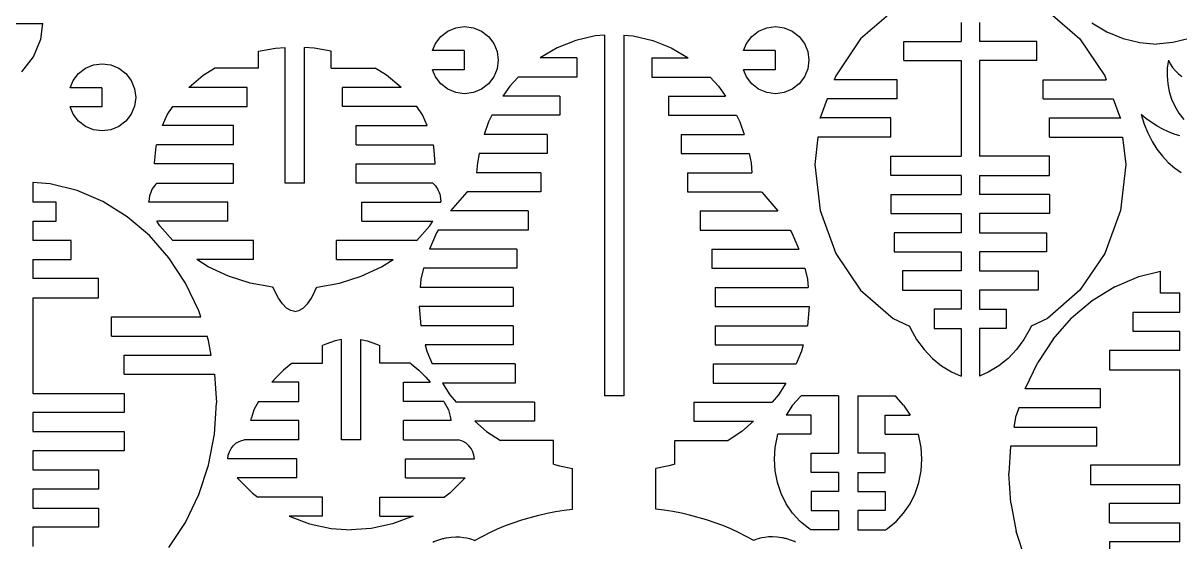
# Model space of a CAD drawing. Header units: inches. Extents: x -293 to 209, y -165 to 155.
# Drawn here: x -117.9 to 63.4, y -52.8 to 28.6 of the extents above; entities that cross this region are included whole.
import ezdxf

# ---------------------------------------------------------------- set-up
doc = ezdxf.new("R2010")
doc.units = ezdxf.units.IN
doc.header["$MEASUREMENT"] = 0

msp = doc.modelspace()

# ---------------------------------------------------------------- linework, layer by layer
for p, q in [((18.42, 30.55), (13.34, 26.12)), ((42.62, 30.55), (47.7, 26.12)), ((-122.35, 28.56), (-114.79, 28.56)), ((-115.11, 26.1), (-114.79, 28.56)), ((-52.43, 26.51), (-51.34, 27.35)), ((-51.34, 27.35), (-50.07, 27.87)), ((-50.07, 27.87), (-48.71, 28.05)), ((-48.71, 28.05), (-47.34, 27.87)), ((-47.34, 27.87), (-46.08, 27.35)), ((-46.08, 27.35), (-44.99, 26.51)), ((-3.73, 26.51), (-2.64, 27.35)), ((-2.64, 27.35), (-1.37, 27.87)), ((-1.37, 27.87), (-0.01, 28.05)), ((-0.01, 28.05), (1.36, 27.87)), ((1.36, 27.87), (2.62, 27.35)), ((2.62, 27.35), (3.71, 26.51)), ((29.09, 28.71), (29.09, 25.71)), ((31.95, 28.71), (31.95, 25.71)), ((49.57, 28.63), (51.94, 27.21)), ((51.94, 27.21), (54.46, 26.17)), ((-116.26, 23.33), (-115.11, 26.1)), ((-53.73, 24.29), (-53.26, 25.42)), ((-53.26, 25.42), (-52.43, 26.51)), ((-44.99, 26.51), (-44.15, 25.42)), ((-44.15, 25.42), (-43.63, 24.15)), ((-31.31, 25.88), (-34.22, 24.71)), ((-28.27, 26.6), (-31.31, 25.88)), ((-26.78, 26.71), (-28.27, 26.6)), ((-26.78, 26.71), (-26.78, -29.87)), ((-23.78, 26.71), (-23.78, -29.87)), ((-23.78, 26.71), (-22.28, 26.6)), ((-22.28, 26.6), (-19.24, 25.88)), ((-19.24, 25.88), (-16.33, 24.71)), ((-5.03, 24.29), (-4.56, 25.42)), ((-4.56, 25.42), (-3.73, 26.51)), ((3.71, 26.51), (4.55, 25.42)), ((4.55, 25.42), (5.07, 24.15)), ((13.34, 26.12), (9.44, 20.35)), ((20.09, 22.71), (20.09, 25.71)), ((20.09, 25.71), (29.09, 25.71)), ((40.95, 25.71), (31.95, 25.71)), ((40.95, 22.71), (40.95, 25.71)), ((47.7, 26.12), (51.6, 20.35)), ((54.46, 26.17), (57.09, 25.54)), ((57.09, 25.54), (59.68, 25.32)), ((62.27, 25.54), (59.68, 25.32)), ((64.9, 26.17), (62.27, 25.54)), ((-81.01, 24.21), (-78.36, 24.69)), ((-81.01, 21.52), (-81.01, 24.21)), ((-78.36, 24.69), (-76.81, 24.78)), ((-76.81, 3.52), (-76.81, 24.78)), ((-73.81, 3.52), (-73.81, 24.78)), ((-72.27, 24.69), (-73.81, 24.78)), ((-69.61, 24.21), (-72.27, 24.69)), ((-69.61, 21.52), (-69.61, 24.21)), ((-48.77, 24.29), (-53.73, 24.29)), ((-48.77, 24.29), (-48.77, 21.29)), ((-43.63, 24.15), (-43.45, 22.79)), ((-34.22, 24.71), (-36.88, 23.14)), ((-16.33, 24.71), (-13.67, 23.14)), ((-0.07, 24.29), (-5.03, 24.29)), ((-0.07, 24.29), (-0.07, 21.29)), ((5.07, 24.15), (5.25, 22.79)), ((-118.08, 20.95), (-116.26, 23.33)), ((-108.14, 21.51), (-106.87, 22.03)), ((-106.87, 22.03), (-105.51, 22.21)), ((-105.51, 22.21), (-104.15, 22.03)), ((-104.15, 22.03), (-102.88, 21.51)), ((-43.45, 22.79), (-43.63, 21.43)), ((-31.15, 23.14), (-36.88, 23.14)), ((-31.15, 23.14), (-31.15, 20.14)), ((-19.4, 23.14), (-13.67, 23.14)), ((-19.4, 23.14), (-19.4, 20.14)), ((5.25, 22.79), (5.07, 21.43)), ((20.09, 22.71), (29.09, 22.71)), ((29.09, 22.71), (29.09, 7.72)), ((31.95, 22.71), (31.95, 7.72)), ((40.95, 22.71), (31.95, 22.71)), ((61.57, 22.8), (61.4, 21.56)), ((61.57, 22.8), (61.87, 22.21)), ((61.87, 22.21), (62.23, 21.65)), ((-110.06, 19.58), (-109.23, 20.67)), ((-109.23, 20.67), (-108.14, 21.51)), ((-102.88, 21.51), (-101.79, 20.67)), ((-101.79, 20.67), (-100.95, 19.58)), ((-91.9, 18.57), (-89.67, 20.42)), ((-89.67, 20.42), (-87.89, 21.52)), ((-81.01, 21.52), (-87.89, 21.52)), ((-69.61, 21.52), (-62.73, 21.52)), ((-60.96, 20.42), (-62.73, 21.52)), ((-58.73, 18.57), (-60.96, 20.42)), ((-53.26, 20.16), (-53.73, 21.29)), ((-48.77, 21.29), (-53.73, 21.29)), ((-52.43, 19.07), (-53.26, 20.16)), ((-44.15, 20.16), (-44.99, 19.07)), ((-43.63, 21.43), (-44.15, 20.16)), ((-40.31, 20.14), (-41.63, 18.73)), ((-31.15, 20.14), (-40.31, 20.14)), ((-19.4, 20.14), (-10.24, 20.14)), ((-10.24, 20.14), (-8.92, 18.73)), ((-4.56, 20.16), (-5.03, 21.29)), ((-0.07, 21.29), (-5.03, 21.29)), ((-3.73, 19.07), (-4.56, 20.16)), ((4.55, 20.16), (3.71, 19.07)), ((5.07, 21.43), (4.55, 20.16)), ((9.44, 20.35), (9.21, 19.72)), ((51.6, 20.35), (51.83, 19.72)), ((61.4, 21.56), (61.36, 20.32)), ((61.36, 20.32), (61.47, 19.08)), ((62.23, 21.65), (62.66, 21.13)), ((62.66, 21.13), (62.79, 21.01)), ((62.79, 21.01), (62.87, 20.92)), ((62.87, 20.92), (63.15, 20.64)), ((63.15, 20.64), (63.69, 20.2)), ((-110.53, 18.45), (-110.06, 19.58)), ((-105.57, 18.45), (-110.53, 18.45)), ((-105.57, 18.45), (-105.57, 15.45)), ((-100.95, 19.58), (-100.43, 18.31)), ((-100.43, 18.31), (-100.25, 16.95)), ((-91.95, 18.52), (-91.9, 18.57)), ((-82.8, 18.52), (-91.95, 18.52)), ((-82.8, 15.52), (-82.8, 18.52)), ((-67.83, 15.52), (-67.83, 18.52)), ((-58.68, 18.52), (-67.83, 18.52)), ((-58.68, 18.52), (-58.73, 18.57)), ((-51.34, 18.23), (-52.43, 19.07)), ((-50.07, 17.71), (-51.34, 18.23)), ((-46.08, 18.23), (-47.34, 17.71)), ((-44.99, 19.07), (-46.08, 18.23)), ((-41.63, 18.73), (-42.73, 17.14)), ((-8.92, 18.73), (-7.83, 17.14)), ((-2.64, 18.23), (-3.73, 19.07)), ((-1.37, 17.71), (-2.64, 18.23)), ((2.62, 18.23), (1.36, 17.71)), ((3.71, 19.07), (2.62, 18.23)), ((19.09, 19.72), (9.21, 19.72)), ((19.09, 16.72), (19.09, 19.72)), ((41.95, 16.72), (41.95, 19.72)), ((41.95, 19.72), (51.83, 19.72)), ((61.47, 19.08), (61.71, 17.87)), ((-100.25, 16.95), (-100.43, 15.59)), ((-48.71, 17.53), (-50.07, 17.71)), ((-47.34, 17.71), (-48.71, 17.53)), ((-33.78, 17.14), (-42.73, 17.14)), ((-33.78, 17.14), (-33.78, 14.14)), ((-16.78, 17.14), (-7.83, 17.14)), ((-16.78, 17.14), (-16.78, 14.14)), ((-0.01, 17.53), (-1.37, 17.71)), ((1.36, 17.71), (-0.01, 17.53)), ((8.11, 16.72), (7.02, 13.72)), ((19.09, 16.72), (8.11, 16.72)), ((41.95, 16.72), (52.93, 16.72)), ((52.93, 16.72), (54.02, 13.72)), ((61.71, 17.87), (62.08, 16.69)), ((62.08, 16.69), (62.59, 15.56)), ((-110.06, 14.32), (-110.53, 15.45)), ((-105.57, 15.45), (-110.53, 15.45)), ((-100.43, 15.59), (-100.95, 14.32)), ((-95.3, 14.2), (-94.43, 15.52)), ((-94.43, 15.52), (-82.8, 15.52)), ((-56.2, 15.52), (-67.83, 15.52)), ((-55.33, 14.2), (-56.2, 15.52)), ((62.59, 15.56), (63.22, 14.48)), ((-109.23, 13.23), (-110.06, 14.32)), ((-108.14, 12.39), (-109.23, 13.23)), ((-101.79, 13.23), (-102.88, 12.39)), ((-100.95, 14.32), (-101.79, 13.23)), ((-96.06, 12.52), (-95.3, 14.2)), ((-54.57, 12.52), (-55.33, 14.2)), ((-44.98, 13.1), (-45.65, 11.14)), ((-44.45, 14.14), (-44.98, 13.1)), ((-33.78, 14.14), (-44.45, 14.14)), ((-16.78, 14.14), (-6.1, 14.14)), ((-6.1, 14.14), (-5.57, 13.1)), ((-5.57, 13.1), (-4.9, 11.14)), ((7.02, 13.72), (6.99, 13.62)), ((7.02, 13.72), (6.99, 13.72)), ((18.09, 13.72), (7.02, 13.72)), ((18.09, 10.72), (18.09, 13.72)), ((42.95, 10.72), (42.95, 13.72)), ((42.95, 13.72), (54.02, 13.72)), ((54.02, 13.72), (54.05, 13.62)), ((54.02, 13.72), (54.05, 13.72)), ((57.3, 14.24), (57.77, 12.77)), ((58.11, 13.59), (57.3, 14.24)), ((57.77, 12.77), (58.34, 11.37)), ((58.95, 13), (58.11, 13.59)), ((59.81, 12.46), (58.95, 13)), ((63.22, 14.48), (63.98, 13.47)), ((-106.87, 11.87), (-108.14, 12.39)), ((-105.51, 11.69), (-106.87, 11.87)), ((-104.15, 11.87), (-105.51, 11.69)), ((-102.88, 12.39), (-104.15, 11.87)), ((-84.91, 12.52), (-96.06, 12.52)), ((-84.91, 9.52), (-84.91, 12.52)), ((-65.71, 12.52), (-54.57, 12.52)), ((-65.71, 9.52), (-65.71, 12.52)), ((-35.78, 11.14), (-45.65, 11.14)), ((-35.78, 11.14), (-35.78, 8.14)), ((-14.78, 11.14), (-4.9, 11.14)), ((-14.78, 11.14), (-14.78, 8.14)), ((58.34, 11.37), (59.02, 10.05)), ((60.68, 11.99), (59.81, 12.46)), ((61.57, 11.57), (60.68, 11.99)), ((62.47, 11.2), (61.57, 11.57)), ((63.38, 10.9), (62.47, 11.2)), ((-97.29, 6.62), (-97.07, 9.22)), ((-97.07, 9.22), (-96.99, 9.52)), ((-84.91, 9.52), (-96.99, 9.52)), ((-65.71, 9.52), (-53.64, 9.52)), ((-53.56, 9.22), (-53.64, 9.52)), ((-53.33, 6.62), (-53.56, 9.22)), ((6.65, 10.72), (6.15, 6.41)), ((18.09, 10.72), (6.65, 10.72)), ((42.95, 10.72), (54.39, 10.72)), ((54.39, 10.72), (54.89, 6.41)), ((59.02, 10.05), (59.77, 8.84)), ((-46.43, 8.14), (-46.72, 6.68)), ((-35.78, 8.14), (-46.43, 8.14)), ((-14.78, 8.14), (-4.12, 8.14)), ((-4.12, 8.14), (-3.83, 6.68)), ((18.09, 4.72), (18.09, 7.72)), ((18.09, 7.72), (29.09, 7.72)), ((42.95, 7.72), (31.95, 7.72)), ((42.95, 4.72), (42.95, 7.72)), ((59.77, 8.84), (60.62, 7.73)), ((60.62, 7.73), (61.53, 6.74)), ((-97.29, 6.52), (-97.29, 6.62)), ((-84.91, 6.52), (-97.29, 6.52)), ((-84.91, 3.52), (-84.91, 6.52)), ((-65.71, 6.52), (-53.33, 6.52)), ((-65.71, 3.52), (-65.71, 6.52)), ((-53.33, 6.52), (-53.33, 6.62)), ((-46.72, 6.68), (-46.83, 5.14)), ((-3.83, 6.68), (-3.73, 5.14)), ((6.15, 6.41), (6.99, -0.81)), ((54.89, 6.41), (54.05, -0.81)), ((61.53, 6.74), (62.51, 5.88)), ((62.51, 5.88), (63.55, 5.16)), ((-36.78, 5.14), (-46.83, 5.14)), ((-36.78, 5.14), (-36.78, 2.14)), ((-13.78, 5.14), (-3.73, 5.14)), ((-13.78, 5.14), (-13.78, 2.14)), ((29.09, 4.72), (18.09, 4.72)), ((29.09, 4.72), (29.09, 1.72)), ((31.95, 4.72), (31.95, 1.72)), ((31.95, 4.72), (42.95, 4.72)), ((-116.4, 3.6), (-116.4, 0.52)), ((-113.68, 3.38), (-116.4, 3.6)), ((-109.45, 2.33), (-113.68, 3.38)), ((-105.38, 0.6), (-109.45, 2.33)), ((-97.91, 2.05), (-98, 1.77)), ((-97.79, 2.32), (-97.91, 2.05)), ((-97.65, 2.58), (-97.79, 2.32)), ((-97.5, 2.84), (-97.65, 2.58)), ((-97.33, 3.08), (-97.5, 2.84)), ((-97.14, 3.3), (-97.33, 3.08)), ((-96.94, 3.52), (-97.14, 3.3)), ((-96.94, 3.52), (-84.91, 3.52)), ((-73.81, 3.52), (-76.81, 3.52)), ((-53.69, 3.52), (-65.71, 3.52)), ((-53.69, 3.52), (-53.49, 3.3)), ((-53.49, 3.3), (-53.3, 3.08)), ((-53.3, 3.08), (-53.13, 2.84)), ((-53.13, 2.84), (-52.98, 2.58)), ((-52.98, 2.58), (-52.84, 2.32)), ((-52.84, 2.32), (-52.72, 2.05)), ((-52.72, 2.05), (-52.62, 1.77)), ((-48.39, 2.07), (-50.92, -0.86)), ((-48.31, 2.14), (-48.39, 2.07)), ((-36.78, 2.14), (-48.31, 2.14)), ((-13.78, 2.14), (-2.24, 2.14)), ((-2.24, 2.14), (-2.16, 2.07)), ((-2.16, 2.07), (0.37, -0.86)), ((-112.71, 0.52), (-116.4, 0.52)), ((-112.71, -2.48), (-112.71, 0.52)), ((-101.58, -1.77), (-105.38, 0.6)), ((-98.08, 1.49), (-98.2, 0.61)), ((-98.2, 0.52), (-98.2, 0.61)), ((-85.81, 0.52), (-98.2, 0.52)), ((-98, 1.77), (-98.08, 1.49)), ((-85.81, -2.48), (-85.81, 0.52)), ((-64.81, 0.52), (-52.43, 0.52)), ((-64.81, -2.48), (-64.81, 0.52)), ((-52.62, 1.77), (-52.55, 1.49)), ((-52.55, 1.49), (-52.43, 0.61)), ((-52.43, 0.52), (-52.43, 0.61)), ((18.09, 1.72), (29.09, 1.72)), ((18.09, 1.72), (18.09, -1.28)), ((42.95, 1.72), (31.95, 1.72)), ((42.95, 1.72), (42.95, -1.28)), ((-98.11, -4.74), (-101.58, -1.77)), ((-38.78, -0.86), (-50.92, -0.86)), ((-38.78, -0.86), (-38.78, -3.86)), ((-11.78, -0.86), (-11.78, -3.86)), ((-11.78, -0.86), (0.37, -0.86)), ((6.99, -0.81), (9.44, -7.54)), ((18.09, -1.28), (29.09, -1.28)), ((29.09, -1.28), (29.09, -4.28)), ((31.95, -1.28), (31.95, -4.28)), ((42.95, -1.28), (31.95, -1.28)), ((54.05, -0.81), (51.6, -7.54)), ((-116.4, -2.48), (-112.71, -2.48)), ((-116.4, -2.48), (-116.4, -5.48)), ((-96.47, -3.18), (-96.92, -2.48)), ((-85.81, -2.48), (-96.92, -2.48)), ((-94.45, -5.48), (-96.47, -3.18)), ((-64.81, -2.48), (-53.71, -2.48)), ((-56.18, -5.48), (-54.16, -3.18)), ((-54.16, -3.18), (-53.71, -2.48)), ((-95.04, -8.24), (-98.11, -4.74)), ((-53.12, -4.3), (-54.22, -6.86)), ((-52.84, -3.86), (-53.12, -4.3)), ((-38.78, -3.86), (-52.84, -3.86)), ((-11.78, -3.86), (2.29, -3.86)), ((2.29, -3.86), (2.56, -4.3)), ((2.56, -4.3), (3.67, -6.86)), ((29.09, -4.28), (18.59, -4.28)), ((18.59, -4.28), (18.59, -7.28)), ((31.95, -4.28), (42.45, -4.28)), ((42.45, -4.28), (42.45, -7.28)), ((-110.36, -5.48), (-116.4, -5.48)), ((-110.36, -8.48), (-110.36, -5.48)), ((-81.81, -5.48), (-94.45, -5.48)), ((-81.81, -8.48), (-81.81, -5.48)), ((-68.81, -8.48), (-68.81, -5.48)), ((-56.18, -5.48), (-68.81, -5.48)), ((-40.55, -6.86), (-54.22, -6.86)), ((-40.55, -6.86), (-40.55, -9.86)), ((-10, -6.86), (-10, -9.86)), ((-10, -6.86), (3.67, -6.86)), ((-116.4, -8.48), (-110.36, -8.48)), ((-116.4, -8.48), (-116.4, -11.48)), ((-92.45, -12.2), (-95.04, -8.24)), ((-88.88, -9.64), (-90.7, -8.48)), ((-81.81, -8.48), (-90.7, -8.48)), ((-68.81, -8.48), (-59.93, -8.48)), ((-61.75, -9.64), (-59.93, -8.48)), ((9.44, -7.54), (13.34, -13.31)), ((18.59, -7.28), (29.09, -7.28)), ((29.09, -7.28), (29.09, -10.28)), ((31.95, -7.28), (31.95, -10.28)), ((42.45, -7.28), (31.95, -7.28)), ((51.6, -7.54), (47.7, -13.31)), ((-85.71, -11.11), (-88.88, -9.64)), ((-64.92, -11.11), (-61.75, -9.64)), ((-55.15, -9.86), (-55.58, -11.56)), ((-40.55, -9.86), (-55.15, -9.86)), ((-10, -9.86), (4.6, -9.86)), ((4.6, -9.86), (5.03, -11.56)), ((29.09, -10.28), (19.9, -10.28)), ((19.9, -10.28), (19.9, -13.28)), ((31.95, -10.28), (41.14, -10.28)), ((41.14, -10.28), (41.14, -13.28)), ((56.96, -11.14), (60.35, -10.3)), ((60.35, -13.76), (60.35, -10.3)), ((-106.06, -11.48), (-116.4, -11.48)), ((-106.06, -14.48), (-106.06, -11.48)), ((-90.37, -16.54), (-92.45, -12.2)), ((-82.33, -12.19), (-85.71, -11.11)), ((-78.81, -12.84), (-82.33, -12.19)), ((-71.82, -12.84), (-68.3, -12.19)), ((-68.3, -12.19), (-64.92, -11.11)), ((-55.58, -11.56), (-55.69, -12.86)), ((5.03, -11.56), (5.13, -12.86)), ((53.17, -12.75), (56.96, -11.14)), ((-116.4, -14.48), (-116.4, -29.48)), ((-116.4, -14.48), (-106.06, -14.48)), ((-78.69, -12.85), (-78.81, -12.84)), ((-78.46, -13.45), (-78.69, -12.85)), ((-77.9, -14.56), (-78.46, -13.45)), ((-72.73, -14.56), (-72.17, -13.45)), ((-72.17, -13.45), (-71.93, -12.85)), ((-71.93, -12.85), (-71.82, -12.84)), ((-41.12, -12.86), (-55.69, -12.86)), ((-41.12, -12.86), (-41.12, -15.86)), ((-9.43, -12.86), (5.13, -12.86)), ((-9.43, -12.86), (-9.43, -15.86)), ((13.34, -13.31), (18.42, -17.74)), ((19.9, -13.28), (29.09, -13.28)), ((29.09, -13.28), (29.09, -16.28)), ((31.95, -13.28), (31.95, -16.28)), ((41.14, -13.28), (31.95, -13.28)), ((47.7, -13.31), (42.62, -17.74)), ((53.17, -12.75), (49.61, -14.95)), ((63.35, -13.76), (60.35, -13.76)), ((63.35, -16.76), (63.35, -13.76)), ((-77.27, -15.45), (-77.9, -14.56)), ((-76.61, -16.09), (-77.27, -15.45)), ((-75.92, -16.49), (-76.61, -16.09)), ((-74.71, -16.49), (-74.02, -16.09)), ((-74.02, -16.09), (-73.35, -15.45)), ((-73.35, -15.45), (-72.73, -14.56)), ((-55.85, -15.86), (-55.58, -18.86)), ((-41.12, -15.86), (-55.85, -15.86)), ((-9.43, -15.86), (5.3, -15.86)), ((5.3, -15.86), (5.03, -18.86)), ((29.09, -16.28), (24.89, -16.28)), ((24.89, -16.28), (24.89, -19.28)), ((31.95, -16.28), (36.15, -16.28)), ((36.15, -16.28), (36.15, -19.28)), ((49.61, -14.95), (46.37, -17.7)), ((-104.06, -20.48), (-104.06, -17.48)), ((-104.06, -17.48), (-90.06, -17.48)), ((-90.06, -17.48), (-90.37, -16.54)), ((-75.31, -16.62), (-75.92, -16.49)), ((-75.31, -16.62), (-74.71, -16.49)), ((18.42, -17.74), (20.98, -18.95)), ((42.62, -17.74), (40.06, -18.95)), ((43.51, -20.95), (46.37, -17.7)), ((56.05, -16.76), (63.35, -16.76)), ((56.05, -19.76), (56.05, -16.76)), ((-41.12, -18.86), (-55.58, -18.86)), ((-41.12, -18.86), (-41.12, -21.86)), ((-9.43, -18.86), (-9.43, -21.86)), ((-9.43, -18.86), (5.03, -18.86)), ((20.98, -18.95), (21.14, -19.31)), ((21.14, -19.31), (22.12, -21.04)), ((24.89, -19.28), (29.09, -19.28)), ((29.09, -19.28), (29.09, -26.77)), ((31.95, -19.28), (31.95, -26.77)), ((36.15, -19.28), (31.95, -19.28)), ((39.9, -19.31), (38.92, -21.04)), ((40.06, -18.95), (39.9, -19.31)), ((63.35, -19.76), (56.05, -19.76)), ((63.35, -22.76), (63.35, -19.76)), ((-104.06, -20.48), (-89.08, -20.48)), ((-88.85, -21.18), (-89.08, -20.48)), ((-88.41, -23.48), (-88.85, -21.18)), ((-69, -21.26), (-70.48, -21.76)), ((-68, -21.01), (-69, -21.26)), ((-68, -36.74), (-68, -21.01)), ((-65, -36.74), (-65, -21.01)), ((-65, -21.01), (-64, -21.26)), ((-64, -21.26), (-62.52, -21.76)), ((22.12, -21.04), (23.28, -22.61)), ((38.92, -21.04), (37.76, -22.61)), ((43.51, -20.95), (41.09, -24.63)), ((-102.06, -26.48), (-102.06, -23.48)), ((-102.06, -23.48), (-88.41, -23.48)), ((-70.48, -21.76), (-71, -21.98)), ((-71, -24.74), (-71, -21.98)), ((-62.52, -21.76), (-62, -21.98)), ((-62, -24.74), (-62, -21.98)), ((-41.12, -21.86), (-54.9, -21.86)), ((-54.9, -21.86), (-54.65, -22.84)), ((-54.65, -22.84), (-53.78, -24.86)), ((-9.43, -21.86), (4.34, -21.86)), ((4.1, -22.84), (3.23, -24.86)), ((4.34, -21.86), (4.1, -22.84)), ((23.28, -22.61), (24.6, -24)), ((37.76, -22.61), (36.45, -24)), ((63.35, -22.76), (52.35, -22.76)), ((52.35, -22.76), (52.35, -25.76)), ((-75.9, -24.83), (-77.09, -25.84)), ((-75.78, -24.74), (-75.9, -24.83)), ((-75.78, -24.74), (-71, -24.74)), ((-57.22, -24.74), (-62, -24.74)), ((-57.22, -24.74), (-57.09, -24.83)), ((-57.09, -24.83), (-55.9, -25.84)), ((-40.78, -24.86), (-53.78, -24.86)), ((-40.78, -24.86), (-40.78, -27.86)), ((-9.78, -24.86), (3.23, -24.86)), ((-9.78, -24.86), (-9.78, -27.86)), ((24.6, -24), (26.04, -25.17)), ((26.04, -25.17), (27.6, -26.12)), ((35, -25.17), (33.44, -26.12)), ((36.45, -24), (35, -25.17)), ((39.11, -28.76), (41.09, -24.63)), ((-102.06, -26.48), (-87.9, -26.48)), ((-87.9, -26.48), (-87.62, -30.95)), ((-78.21, -26.94), (-78.9, -27.74)), ((-77.09, -25.84), (-78.21, -26.94)), ((-55.9, -25.84), (-54.79, -26.94)), ((-54.79, -26.94), (-54.1, -27.74)), ((27.6, -26.12), (29.09, -26.77)), ((33.44, -26.12), (31.95, -26.77)), ((52.35, -25.76), (63.35, -25.76)), ((63.35, -40.76), (63.35, -25.76)), ((-74.7, -27.74), (-78.9, -27.74)), ((-74.7, -30.74), (-74.7, -27.74)), ((-58.3, -27.74), (-54.1, -27.74)), ((-58.3, -30.74), (-58.3, -27.74)), ((-52.19, -27.86), (-51.02, -29.72)), ((-40.78, -27.86), (-52.19, -27.86)), ((-9.78, -27.86), (1.64, -27.86)), ((1.64, -27.86), (0.46, -29.72)), ((50.95, -28.76), (39.11, -28.76)), ((50.95, -31.76), (50.95, -28.76)), ((-116.4, -29.48), (-102.06, -29.48)), ((-102.06, -29.48), (-102.06, -32.48)), ((-81.02, -30.74), (-81.73, -32.08)), ((-81.02, -30.74), (-74.7, -30.74)), ((-51.97, -30.74), (-58.3, -30.74)), ((-51.97, -30.74), (-51.26, -32.08)), ((-51.02, -29.72), (-50.04, -30.86)), ((-23.78, -29.87), (-26.78, -29.87)), ((0.46, -29.72), (-0.51, -30.86)), ((2.69, -31.32), (3.87, -30.02)), ((3.87, -30.02), (4.05, -29.87)), ((9.88, -29.87), (4.05, -29.87)), ((9.88, -29.87), (9.88, -38.88)), ((12.88, -29.87), (18.72, -29.87)), ((12.88, -29.87), (12.88, -38.88)), ((18.89, -30.02), (18.72, -29.87)), ((20.08, -31.32), (18.89, -30.02)), ((-116.4, -32.48), (-116.4, -35.48)), ((-102.06, -32.48), (-116.4, -32.48)), ((-87.93, -35.89), (-87.62, -30.95)), ((-81.73, -32.08), (-82.1, -33.31)), ((-51.26, -32.08), (-50.9, -33.31)), ((-37.78, -30.86), (-50.04, -30.86)), ((-37.78, -30.86), (-37.78, -33.86)), ((-12.78, -30.86), (-0.51, -30.86)), ((-12.78, -30.86), (-12.78, -33.86)), ((2.69, -31.32), (1.69, -32.87)), ((20.08, -31.32), (21.08, -32.87)), ((38.13, -31.76), (37.73, -32.97)), ((50.95, -31.76), (38.13, -31.76)), ((-82.2, -33.74), (-82.16, -33.54)), ((-74.7, -33.74), (-82.2, -33.74)), ((-82.16, -33.54), (-82.1, -33.31)), ((-74.7, -36.74), (-74.7, -33.74)), ((-58.3, -36.74), (-58.3, -33.74)), ((-50.8, -33.74), (-58.3, -33.74)), ((-50.83, -33.54), (-50.9, -33.31)), ((-50.8, -33.74), (-50.83, -33.54)), ((-37.78, -33.86), (-47.13, -33.86)), ((-47.13, -33.86), (-45.29, -35.45)), ((-12.78, -33.86), (-3.43, -33.86)), ((-3.43, -33.86), (-5.26, -35.45)), ((5.57, -32.87), (1.69, -32.87)), ((5.57, -35.87), (5.57, -32.87)), ((17.19, -32.87), (21.08, -32.87)), ((17.19, -35.87), (17.19, -32.87)), ((37.39, -34.76), (37.73, -32.97)), ((-116.4, -35.48), (-102.06, -35.48)), ((-102.06, -35.48), (-102.06, -38.48)), ((-88.85, -40.73), (-87.93, -35.89)), ((-45.29, -35.45), (-43.11, -36.86)), ((-5.26, -35.45), (-7.44, -36.86)), ((-0.05, -37.96), (0.3, -36.15)), ((0.3, -36.15), (0.39, -35.87)), ((5.57, -35.87), (0.39, -35.87)), ((17.19, -35.87), (22.37, -35.87)), ((22.47, -36.15), (22.37, -35.87)), ((22.82, -37.96), (22.47, -36.15)), ((37.39, -34.76), (50.35, -34.76)), ((50.35, -37.76), (50.35, -34.76)), ((-85.31, -38.14), (-84.97, -37.7)), ((-84.97, -37.7), (-84.55, -37.31)), ((-84.55, -37.31), (-84.06, -37.01)), ((-84.06, -37.01), (-83.8, -36.9)), ((-83.8, -36.9), (-83.25, -36.74)), ((-74.7, -36.74), (-83.25, -36.74)), ((-65, -36.74), (-68, -36.74)), ((-58.3, -36.74), (-49.74, -36.74)), ((-49.19, -36.9), (-49.74, -36.74)), ((-48.93, -37.01), (-49.19, -36.9)), ((-48.45, -37.31), (-48.93, -37.01)), ((-48.03, -37.7), (-48.45, -37.31)), ((-47.68, -38.14), (-48.03, -37.7)), ((-34.78, -36.86), (-43.11, -36.86)), ((-34.78, -40.56), (-34.78, -36.86)), ((-15.78, -40.56), (-15.78, -36.86)), ((-15.78, -36.86), (-7.44, -36.86)), ((-0.17, -39.8), (-0.05, -37.96)), ((22.94, -39.8), (22.82, -37.96)), ((36.85, -37.76), (36.58, -42.04)), ((50.35, -37.76), (36.85, -37.76)), ((-102.06, -38.48), (-116.4, -38.48)), ((-116.4, -38.48), (-116.4, -41.48)), ((-85.8, -39.74), (-85.74, -39.19)), ((-75, -39.74), (-85.8, -39.74)), ((-85.74, -39.19), (-85.57, -38.65)), ((-85.57, -38.65), (-85.31, -38.14)), ((-75, -42.74), (-75, -39.74)), ((-58, -39.74), (-47.19, -39.74)), ((-58, -42.74), (-58, -39.74)), ((-47.42, -38.65), (-47.68, -38.14)), ((-47.26, -39.19), (-47.42, -38.65)), ((-47.19, -39.74), (-47.26, -39.19)), ((-0.05, -41.64), (-0.17, -39.8)), ((5.57, -38.88), (9.88, -38.88)), ((5.57, -41.88), (5.57, -38.88)), ((17.19, -38.88), (12.88, -38.88)), ((17.19, -41.88), (17.19, -38.88)), ((22.82, -41.64), (22.94, -39.8)), ((-116.4, -41.48), (-106.06, -41.48)), ((-106.06, -41.48), (-106.06, -44.48)), ((-90.37, -45.36), (-88.85, -40.73)), ((-34.78, -40.56), (-33.83, -40.86)), ((-33.83, -40.86), (-31.79, -41.25)), ((-31.79, -47.66), (-31.79, -41.25)), ((-16.72, -40.86), (-18.77, -41.25)), ((-18.77, -47.66), (-18.77, -41.25)), ((-15.78, -40.56), (-16.72, -40.86)), ((0.3, -43.44), (-0.05, -41.64)), ((22.47, -43.44), (22.82, -41.64)), ((49.35, -40.76), (49.35, -43.76)), ((63.35, -40.76), (49.35, -40.76)), ((-84.38, -42.73), (-81.96, -45.12)), ((-75, -42.74), (-84.38, -42.73)), ((-58, -42.74), (-48.61, -42.73)), ((-48.61, -42.73), (-51.03, -45.12)), ((0.89, -45.17), (0.3, -43.44)), ((9.88, -41.88), (5.57, -41.88)), ((9.88, -41.88), (9.88, -44.87)), ((12.88, -41.88), (17.19, -41.88)), ((12.88, -41.88), (12.88, -44.87)), ((21.88, -45.17), (22.47, -43.44)), ((36.87, -46.63), (36.58, -42.04)), ((-116.4, -44.48), (-116.4, -47.48)), ((-106.06, -44.48), (-116.4, -44.48)), ((-81.96, -45.12), (-81.12, -45.74)), ((-51.03, -45.12), (-51.87, -45.74)), ((1.69, -46.79), (0.89, -45.17)), ((9.88, -44.87), (5.57, -44.87)), ((5.57, -44.87), (5.57, -47.87)), ((12.88, -44.87), (17.19, -44.87)), ((17.19, -44.87), (17.19, -47.87)), ((21.08, -46.79), (21.88, -45.17)), ((49.35, -43.76), (63.35, -43.76)), ((63.35, -46.76), (63.35, -43.76)), ((-92.45, -49.71), (-90.37, -45.36)), ((-71, -45.74), (-81.12, -45.74)), ((-71, -48.74), (-71, -45.74)), ((-62, -45.74), (-51.87, -45.74)), ((-62, -48.74), (-62, -45.74)), ((2.69, -48.27), (1.69, -46.79)), ((20.08, -48.27), (21.08, -46.79)), ((36.87, -46.63), (37.73, -51.12)), ((52.35, -49.76), (52.35, -46.76)), ((63.35, -46.76), (52.35, -46.76)), ((-116.4, -47.48), (-106.06, -47.48)), ((-106.06, -47.48), (-106.06, -50.48)), ((-76.21, -48.74), (-76.21, -48.76)), ((-71, -48.74), (-76.21, -48.74)), ((-76.21, -48.76), (-73, -49.95)), ((-62, -48.74), (-56.78, -48.74)), ((-56.78, -48.76), (-60, -49.95)), ((-56.78, -48.74), (-56.78, -48.76)), ((-39.74, -49.29), (-37.07, -48.57)), ((-37.07, -48.57), (-35.8, -48.27)), ((-35.8, -48.27), (-34.47, -48.02)), ((-34.47, -48.02), (-33.13, -47.81)), ((-33.13, -47.81), (-31.79, -47.66)), ((-17.42, -47.81), (-18.77, -47.66)), ((-16.08, -48.02), (-17.42, -47.81)), ((-14.75, -48.27), (-16.08, -48.02)), ((-13.48, -48.57), (-14.75, -48.27)), ((-10.82, -49.29), (-13.48, -48.57)), ((3.87, -49.57), (2.69, -48.27)), ((5.57, -47.87), (9.88, -47.87)), ((9.88, -47.87), (9.88, -50.87)), ((17.19, -47.87), (12.88, -47.87)), ((12.88, -47.87), (12.88, -50.87)), ((18.89, -49.57), (20.08, -48.27)), ((-116.4, -50.48), (-116.4, -53.48)), ((-106.06, -50.48), (-116.4, -50.48)), ((-95.04, -53.67), (-92.45, -49.71)), ((-73, -49.95), (-69.65, -50.67)), ((-69.65, -50.67), (-66.5, -50.89)), ((-63.34, -50.67), (-66.5, -50.89)), ((-60, -49.95), (-63.34, -50.67)), ((-44.78, -51.28), (-43.54, -50.72)), ((-43.54, -50.72), (-42.29, -50.2)), ((-42.29, -50.2), (-39.74, -49.29)), ((-8.26, -50.2), (-10.82, -49.29)), ((-7.01, -50.72), (-8.26, -50.2)), ((-5.78, -51.28), (-7.01, -50.72)), ((5.21, -50.68), (3.87, -49.57)), ((5.54, -50.87), (5.21, -50.68)), ((17.23, -50.87), (17.55, -50.68)), ((17.55, -50.68), (18.89, -49.57)), ((52.35, -49.76), (63.35, -49.76)), ((63.35, -52.76), (63.35, -49.76)), ((-53.24, -52.61), (-53.09, -52.55)), ((-53.09, -52.55), (-52.93, -52.5)), ((-52.93, -52.5), (-52.78, -52.45)), ((-52.78, -52.45), (-52.62, -52.4)), ((-52.62, -52.4), (-52.46, -52.35)), ((-52.46, -52.35), (-52.31, -52.3)), ((-52.31, -52.3), (-52.15, -52.26)), ((-52.15, -52.26), (-51.99, -52.22)), ((-51.99, -52.22), (-51.84, -52.2)), ((-51.84, -52.2), (-51.68, -52.14)), ((-51.68, -52.14), (-51.57, -52.12)), ((-51.57, -52.12), (-50.81, -52.02)), ((-50.81, -52.02), (-50.11, -51.98)), ((-50.11, -51.98), (-49.47, -52)), ((-49.47, -52), (-48.89, -52.06)), ((-48.89, -52.06), (-48.39, -52.15)), ((-48.39, -52.15), (-47.97, -52.25)), ((-47.97, -52.25), (-47.63, -52.36)), ((-47.63, -52.36), (-47.38, -52.45)), ((-47.38, -52.45), (-47.23, -52.51)), ((-47.23, -52.51), (-47.18, -52.53)), ((-47.18, -52.53), (-44.78, -51.28)), ((-3.37, -52.53), (-5.78, -51.28)), ((-3.32, -52.51), (-3.37, -52.53)), ((-3.17, -52.45), (-3.32, -52.51)), ((-2.92, -52.36), (-3.17, -52.45)), ((-2.58, -52.25), (-2.92, -52.36)), ((-2.16, -52.15), (-2.58, -52.25)), ((-1.66, -52.06), (-2.16, -52.15)), ((-1.09, -52), (-1.66, -52.06)), ((-0.45, -51.98), (-1.09, -52)), ((0.26, -52.02), (-0.45, -51.98)), ((1.01, -52.12), (0.26, -52.02)), ((1.12, -52.14), (1.01, -52.12)), ((1.29, -52.2), (1.12, -52.14)), ((1.44, -52.22), (1.29, -52.2)), ((1.6, -52.26), (1.44, -52.22)), ((1.76, -52.3), (1.6, -52.26)), ((1.91, -52.35), (1.76, -52.3)), ((2.07, -52.4), (1.91, -52.35)), ((2.22, -52.45), (2.07, -52.4)), ((2.38, -52.5), (2.22, -52.45)), ((2.53, -52.55), (2.38, -52.5)), ((2.69, -52.61), (2.53, -52.55)), ((9.88, -50.87), (5.54, -50.87)), ((12.88, -50.87), (17.23, -50.87)), ((39.15, -55.42), (37.73, -51.12)), ((-53.7, -52.79), (-53.55, -52.73)), ((-53.55, -52.73), (-53.39, -52.67)), ((-53.39, -52.67), (-53.24, -52.61)), ((2.84, -52.67), (2.69, -52.61)), ((3, -52.73), (2.84, -52.67)), ((3.15, -52.79), (3, -52.73)), ((52.35, -52.76), (52.35, -55.76)), ((63.35, -52.76), (52.35, -52.76))]:
    msp.add_line(p, q)

doc.saveas('drawing.dxf')
